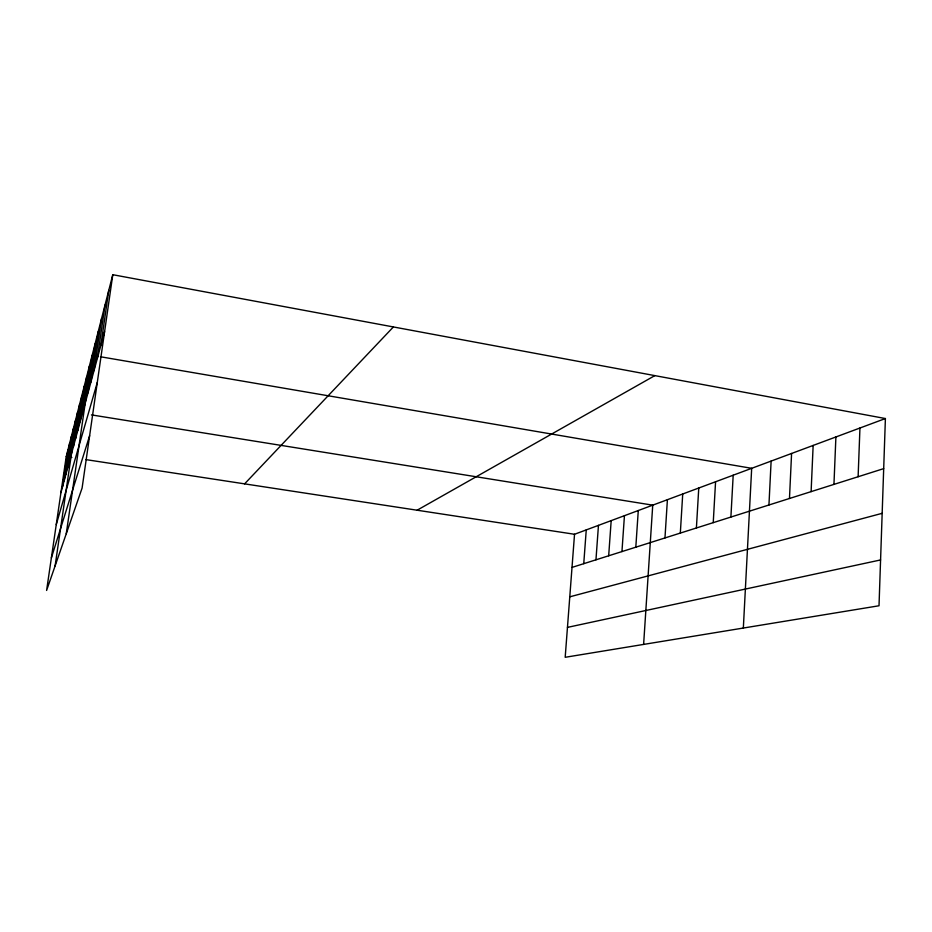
<?xml version="1.0" encoding="UTF-8"?>
<svg xmlns="http://www.w3.org/2000/svg" width="932" height="932" viewBox="0 0 932 932"><rect width="100%" height="100%" fill="white"/><g stroke="black" fill="none" stroke-linecap="round" stroke-linejoin="round"><path stroke-width="1.4" d="M885.4 418.538L879.016 605.765L565.188 657.293L574.531 534.269L885.4 418.538L112.784 274.707L66.219 456.61L46.6 590.445L82.098 488.065L112.784 274.707M858.116 476.73L859.945 428.021M833.954 484.384L835.899 436.968M811.108 491.63L813.147 445.438M789.474 498.492L791.583 453.465M768.947 504.993L771.125 461.084M743.34 628.04L751.681 468.318L100.516 356.77M730.898 517.05L733.193 475.203M713.236 522.642L715.566 481.762M696.402 527.978L698.767 488.018M680.325 533.081L682.725 493.995M664.97 537.939L667.405 499.703M643.616 644.42L652.738 505.156L91.453 414.891M635.81 547.189L638.28 510.538M621.947 551.581L624.44 515.699M608.678 555.787L611.182 520.627M595.956 559.817L598.461 525.368M583.747 563.685L586.251 529.912M75.585 438.611L81.865 395.483M77.799 430.433L84.241 386.232M80.14 421.812L86.734 376.481M82.61 412.713L89.367 366.194M66.265 533.733L92.14 355.337L97.72 356.292M87.981 392.92L95.087 343.85M90.905 382.132L98.21 331.675M94.004 370.68L101.518 318.744M97.312 358.494L105.036 304.997M100.842 345.492L108.776 290.353M62.502 486.853L67.896 450.086M64.133 480.842L69.632 443.283M65.846 474.551L71.461 436.153M67.628 467.957L73.372 428.685M69.504 461.049L75.376 420.868M55.105 565.91L77.472 412.655L83.064 413.552M73.477 446.393L79.616 404.278M60.941 492.609L104.605 331.617M56.258 524.6L97.289 382.493M51.377 557.86L89.635 435.687M244.603 483.859L393.397 326.946M417.093 510.223L654.835 375.619M572.015 567.402L883.687 468.633M569.778 596.829L882.161 513.322M567.46 627.387L880.577 559.946M66.219 456.61L71.857 457.472M85.93 459.616L574.531 534.269"/></g></svg>
